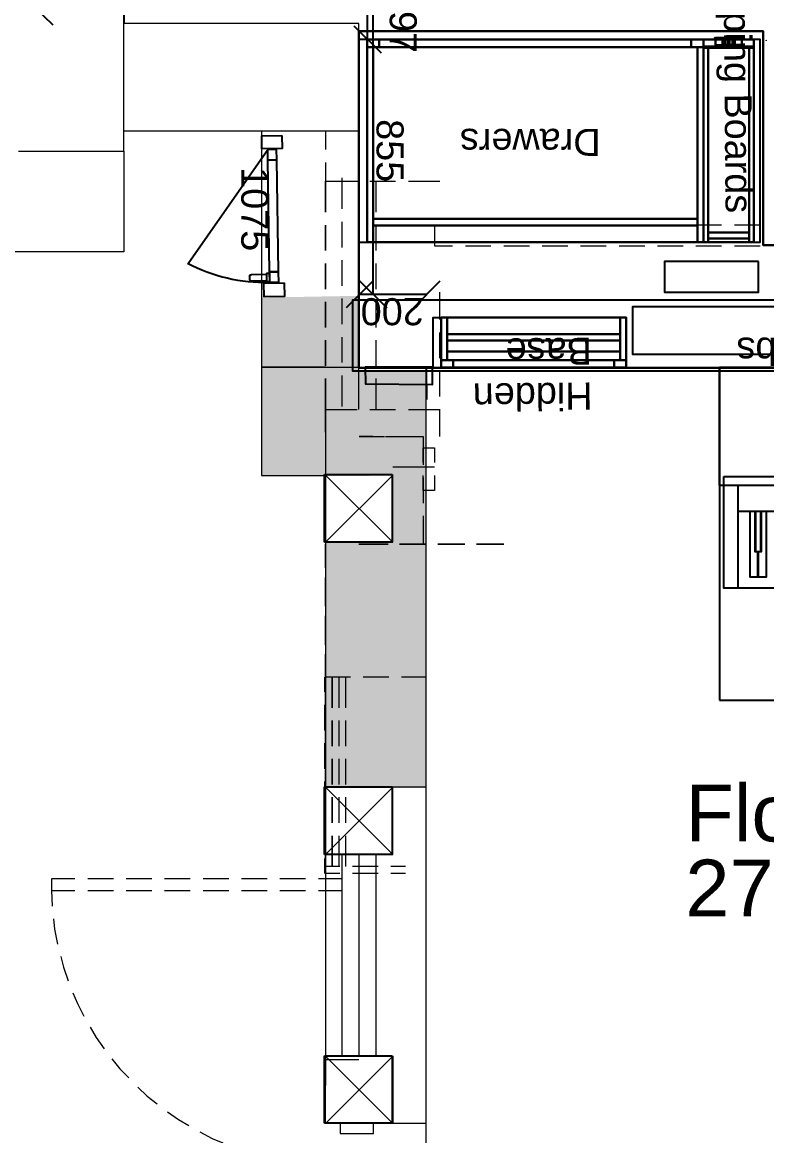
# Model space of a CAD drawing. Header units: millimetres. Extents: x -5841 to 140562, y 1006 to 102310.
# Drawn here: x 96782 to 98995, y 12008 to 15321 of the extents above; entities that cross this region are included whole.
import ezdxf

# ---------------------------------------------------------------- set-up
doc = ezdxf.new("R2010")
doc.units = ezdxf.units.MM
doc.header["$LTSCALE"] = 10
for name, color, linetype in [('PDF18_0', 7, 'Continuous'), ('PDF18_1-Dim-01', 7, 'Continuous'), ('PDF18_1-EeAa_3D-01', 7, 'Continuous'), ('PDF18_Q-Arch_Wall-01', 7, 'Continuous'), ('PDF18_Q-Arch_Window-01', 7, 'Continuous'), ('PDF18_Q-WallDim-01', 7, 'Continuous'), ('PDF18_Text', 7, 'Continuous')]:
    doc.layers.add(name, color=color, linetype=linetype)
for name, color, linetype, true_color in [('PDF18_1-Base-01', 31, 'Continuous', 0xddc16e), ('PDF18_1-Cab-01', 251, 'Continuous', 0x545454), ('PDF18_1-Cab_2D-01', 251, 'Continuous', 0x545454), ('PDF18_1-Cab_Back-01', 31, 'Continuous', 0xddc16e), ('PDF18_1-Cab_Frame-01', 31, 'Continuous', 0xddc16e), ('PDF18_1-Cab_Front-01', 31, 'Continuous', 0xddc16e), ('PDF18_1-Cab_IComp-01', 31, 'Continuous', 0xddc16e), ('PDF18_1-Cab_Inside-01', 31, 'Continuous', 0xddc16e), ('PDF18_1-Cab_Outside-01', 31, 'Continuous', 0xddc16e), ('PDF18_1-Shape-01', 140, 'Continuous', 0x00bfff), ('PDF18_F-2DFurniture-01', 251, 'Continuous', 0x545454), ('PDF18_F-Furniture-01', 11, 'Continuous', 0xdd6e8a), ('PDF18_KD - WALL - LOADBEARING', 253, 'Continuous', 0xc0ab87)]:
    doc.layers.add(name, color=color, linetype=linetype, true_color=true_color)
doc.styles.add('PDF ArialMT', font='arial.ttf')
picture_1 = doc.add_image_def('image4.png', size_in_pixel=(64, 64))
picture_2 = doc.add_image_def('image16.png', size_in_pixel=(64, 64))
picture_3 = doc.add_image_def('image25.png', size_in_pixel=(64, 64))

msp = doc.modelspace()

# ---------------------------------------------------------------- linework, layer by layer
at = {"layer": 'PDF18_0', "lineweight": 0}
for points in [[(96770, 14937.8), (97083.2, 14937.8), (97083.2, 19505.4), (97083.2, 20461.1), (96770, 20461.1)], [(97083.2, 14937.8), (97083.2, 14638.3), (96343.5, 14638.3), (95664, 13742.9), (93601.4, 13742.9), (92927.3, 14630.9), (92187.5, 14630.9), (92187.5, 15410.8), (91717.6, 15410.8), (91027.6, 15410.8), (90277.3, 15410.8), (90277.3, 15990.8), (90577.8, 15990.8), (90577.8, 15851.1)], [(97782.8, 14198), (97782.8, 15317.7), (97083.2, 15317.7)], [(97083.2, 14998.1), (97683.3, 14998.1), (97782.8, 14998.1)], [(97492.8, 14998.1), (97492.8, 14517.6), (97492.8, 13972.6), (97683.3, 13972.6)], [(97982.8, 14517.6), (97982.8, 14517.6)], [(97983.8, 14293.3), (97492.8, 14293.3)], [(97683.3, 14294.3), (97493.8, 14294.3)], [(97983.8, 8885.3), (97982.8, 14293.3)], [(97683.3, 14198), (97683.3, 12157.6)], [(97883.3, 13998), (98007.1, 13998)], [(97683.3, 13773.6), (97883.3, 13973.7)], [(97883.3, 13773.6), (97683.3, 13973.7)], [(97883.3, 12844.4), (97683.3, 13044.5)], [(97983.8, 13044.5), (97883.3, 13044.5), (97683.3, 12844.4)], [(97733, 12244.4), (97733, 12844.4)], [(97783.8, 12244.4), (97783.8, 12844.4)], [(97833.6, 12244.4), (97833.6, 12844.4)], [(97883.3, 12044.4), (97683.3, 12244.4)], [(97983.8, 12044.4), (97683.3, 12044.4), (97883.3, 12244.4)], [(97726.7, 12044.4), (97726.7, 12014.7), (97826.2, 12014.7), (97826.2, 12044.4)]]:
    msp.add_lwpolyline(points, dxfattribs=at)
at = {"layer": 'PDF18_0', "lineweight": 25}
for points in [[(97083.2, 18383.6), (97083.2, 15317.7)], [(97982.8, 14293.3), (97983.8, 14198)]]:
    msp.add_lwpolyline(points, dxfattribs=at)
for points in [[(100005.2, 15294.4), (100005.2, 14657.3), (98985, 14657.3), (98985, 15294.4), (97782.8, 15294.4), (97782.8, 14292.2), (101226.5, 14292.2), (101226.5, 15294.4)], [(99496.2, 14283.7), (99496.2, 14494.3), (97763.7, 14494.3), (97763.7, 14283.7)]]:
    msp.add_lwpolyline(points, close=True, dxfattribs=at)
at = {"layer": 'PDF18_0', "color": 252, "lineweight": 0, "true_color": 0x939598}
for points in [[(97683.3, 14998.1), (97683.3, 14942)], [(97683.3, 14903.9), (97683.3, 14847.8), (97777.5, 14847.8)], [(97683.3, 14847.8), (97683.3, 14755.7), (97683.3, 14847.8), (97782.8, 14847.8), (97782.8, 14755.7)], [(97733, 14765.3), (97733, 14858.4)], [(97815.6, 14847.8), (97891.8, 14847.8)], [(97833.6, 14755.7), (97833.6, 14847.8)], [(97929.9, 14847.8), (98023, 14847.8)], [(97733, 14651), (97733, 14727.2)], [(97782.8, 14641.4), (97782.8, 14717.6)], [(97833.6, 14641.4), (97833.6, 14717.6)], [(98061.1, 14717.6), (98007.1, 14717.6), (98007.1, 14655.2), (98061.1, 14655.2)], [(98175.4, 14717.6), (98099.2, 14717.6)], [(98289.7, 14717.6), (98213.5, 14717.6)], [(98404, 14717.6), (98327.8, 14717.6)], [(98518.3, 14717.6), (98442.1, 14717.6)], [(98632.6, 14717.6), (98556.4, 14717.6)], [(98746.9, 14717.6), (98670.7, 14717.6)], [(98861.2, 14717.6), (98785, 14717.6)], [(98975.5, 14717.6), (98899.3, 14717.6)], [(98099.2, 14655.2), (98175.4, 14655.2)], [(98213.5, 14655.2), (98289.7, 14655.2)], [(98327.8, 14655.2), (98404, 14655.2)], [(98442.1, 14655.2), (98518.3, 14655.2)], [(98556.4, 14655.2), (98632.6, 14655.2)], [(98670.7, 14655.2), (98746.9, 14655.2)], [(98785, 14655.2), (98861.2, 14655.2)], [(98899.3, 14655.2), (98975.5, 14655.2)], [(97733, 14536.7), (97733, 14612.9)], [(97782.8, 14527.1), (97782.8, 14603.3)], [(97833.6, 14527.1), (97833.6, 14603.3)], [(98023, 14436.1), (98023, 14517.6)], [(97733, 14422.4), (97733, 14498.6)], [(97782.8, 14412.8), (97782.8, 14489)], [(97833.6, 14412.8), (97833.6, 14489)], [(97733, 14308.1), (97733, 14384.3)], [(98023, 14321.8), (98023, 14398)], [(97782.8, 14298.6), (97782.8, 14374.8)], [(97833.6, 14298.6), (97833.6, 14374.8)], [(98023, 14207.5), (98023, 14283.7)], [(97683.3, 14101.7), (97683.3, 14168.4), (97683.3, 14260.5), (97683.3, 14168.4), (97777.5, 14168.4)], [(97733, 14177.9), (97733, 14270)], [(97782.8, 14168.4), (97782.8, 14260.5)], [(97833.6, 14168.4), (97833.6, 14260.5)], [(97815.6, 14168.4), (97891.8, 14168.4)], [(97929.9, 14168.4), (98023, 14168.4)], [(98023, 14087.9), (98023, 14169.4)], [(97824, 14087.9), (97783.8, 14087.9), (97859, 14087.9)], [(97862.1, 14087.9), (97903.4, 14087.9)], [(97897.1, 14087.9), (97973.3, 14087.9), (97973.3, 14004.3)], [(97683.3, 14063.6), (97683.3, 13987.4)], [(97973.3, 14010.7), (97973.3, 14055.1), (98007.1, 14055.1), (98007.1, 14010.7)], [(97683.3, 13949.3), (97683.3, 13873.1)], [(98007.1, 13972.6), (98007.1, 13928.1), (97973.3, 13928.1), (97973.3, 13972.6)], [(97973.3, 13966.2), (97973.3, 13890)], [(97973.3, 13851.9), (97973.3, 13768.3), (97953.2, 13768.3), (97973.3, 13768.3)], [(97683.3, 13835), (97683.3, 13768.3), (97683.3, 13697.4), (97683.3, 13768.3), (97683.3, 13707), (97683.3, 13768.3)], [(97681.2, 13328.1), (97681.2, 13372.5)], [(97757.4, 13372.5), (97683.3, 13372.5)], [(97723.5, 13281.5), (97723.5, 13372.5)], [(97743.6, 13281.5), (97743.6, 13372.5)], [(97871.7, 13372.5), (97795.5, 13372.5)], [(97982.8, 13372.5), (97909.8, 13372.5)], [(97681.2, 13213.8), (97681.2, 13290)], [(97723.5, 13167.2), (97723.5, 13243.4)], [(97743.6, 13167.2), (97743.6, 13243.4)], [(97681.2, 13099.5), (97681.2, 13175.7)], [(97723.5, 13052.9), (97723.5, 13129.1)], [(97743.6, 13052.9), (97743.6, 13129.1)], [(97681.2, 12985.2), (97681.2, 13061.4)], [(97723.5, 12938.6), (97723.5, 13014.8)], [(97743.6, 12938.6), (97743.6, 13014.8)], [(97681.2, 12870.9), (97681.2, 12947.1)], [(97723.5, 12808.5), (97723.5, 12900.5)], [(97743.6, 12808.5), (97743.6, 12900.5)], [(97725.6, 12808.5), (97683.3, 12808.5), (97683.3, 12868.8), (97683.3, 12808.5)], [(97725.6, 12788.3), (97683.3, 12788.3), (97683.3, 12859.3), (97683.3, 12788.3)], [(97681.2, 12788.3), (97681.2, 12832.8)], [(97839.9, 12808.5), (97763.7, 12808.5)], [(97839.9, 12788.3), (97763.7, 12788.3)], [(97921.4, 12808.5), (97878, 12808.5)], [(97921.4, 12788.3), (97878, 12788.3)], [(96938.2, 12772.5), (96868.4, 12772.5), (96868.4, 12737.5), (96938.2, 12737.5)], [(97052.5, 12772.5), (96976.3, 12772.5)], [(97166.8, 12772.5), (97090.6, 12772.5)], [(97281.1, 12772.5), (97204.9, 12772.5)], [(97395.4, 12772.5), (97319.2, 12772.5)], [(97509.7, 12772.5), (97433.5, 12772.5)], [(97624, 12772.5), (97547.8, 12772.5)], [(97662.1, 12737.5), (97733, 12737.5), (97733, 12772.5), (97662.1, 12772.5)], [(96868.4, 12737.5), (96870.5, 12691)], [(96976.3, 12737.5), (97052.5, 12737.5)], [(97090.6, 12737.5), (97166.8, 12737.5)], [(97204.9, 12737.5), (97281.1, 12737.5)], [(97319.2, 12737.5), (97395.4, 12737.5)], [(97433.5, 12737.5), (97509.7, 12737.5)], [(97547.8, 12737.5), (97624, 12737.5)], [(96874.7, 12652.9), (96877.9, 12622.2), (96886.4, 12577.7)], [(96895.9, 12540.7), (96904.4, 12509), (96918.1, 12468.7)], [(96931.9, 12432.8), (96945.6, 12401), (96964.7, 12364)], [(96983.7, 12331.2), (97001.7, 12300.5), (97025, 12266.6)], [(97048.3, 12237), (97071.6, 12207.3), (97098, 12179.8)], [(97782.8, 12233.8), (97683.3, 12233.8)], [(97125.6, 12152.3), (97153.1, 12125.8), (97182.7, 12102.6)], [(97213.4, 12079.3), (97246.2, 12056), (97276.9, 12038)], [(97309.7, 12019), (97346.7, 11999.9), (97378.5, 11987.2)]]:
    msp.add_lwpolyline(points, dxfattribs=at)
for points in [[(97683.3, 14717.6), (97683.3, 14641.4)], [(97683.3, 14603.3), (97683.3, 14527.1)], [(97683.3, 14489), (97683.3, 14412.8)], [(97683.3, 14374.8), (97683.3, 14298.6)], [(97865.3, 13768.3), (97782.8, 13768.3)], [(97793.3, 13768.3), (97869.5, 13768.3)], [(97979.6, 13768.3), (97903.4, 13768.3)], [(97907.6, 13768.3), (97983.8, 13768.3)], [(98093.9, 13768.3), (98017.7, 13768.3)], [(98021.9, 13768.3), (98098.1, 13768.3)], [(98136.2, 13768.3), (98213.5, 13768.3), (98132, 13768.3), (98213.5, 13768.3)], [(97683.3, 13668.9), (97683.3, 13592.7)], [(97683.3, 13659.3), (97683.3, 13583.1)], [(97683.3, 13554.6), (97683.3, 13478.4)], [(97683.3, 13545), (97683.3, 13468.8)], [(97683.3, 13440.3), (97683.3, 13364.1)], [(97683.3, 13430.7), (97683.3, 13354.5)], [(97703.4, 13372.5), (97703.4, 13281.5)], [(97683.3, 13326), (97683.3, 13249.8)], [(97683.3, 13316.4), (97683.3, 13240.2)], [(97703.4, 13243.4), (97703.4, 13167.2)], [(97683.3, 13211.7), (97683.3, 13135.5)], [(97683.3, 13202.1), (97683.3, 13125.9)], [(97703.4, 13129.1), (97703.4, 13052.9)], [(97683.3, 13097.4), (97683.3, 13021.2)], [(97683.3, 13087.8), (97683.3, 13011.7)], [(97703.4, 13014.8), (97703.4, 12938.6)], [(97683.3, 12983.1), (97683.3, 12906.9)], [(97683.3, 12973.6), (97683.3, 12897.4)], [(97703.4, 12900.5), (97703.4, 12808.5)]]:
    msp.add_lwpolyline(points, close=True, dxfattribs=at)
at = {"layer": 'PDF18_0', "lineweight": 0}
for points in [[(97883.3, 13773.6), (97883.3, 13973.7), (97683.3, 13973.7), (97683.3, 13773.6)], [(97883.3, 13044.5), (97683.3, 13044.5), (97683.3, 12844.4), (97883.3, 12844.4)], [(97683.3, 12044.4), (97683.3, 12244.4), (97883.3, 12244.4), (97883.3, 12044.4)]]:
    msp.add_lwpolyline(points, close=True, dxfattribs=at)
at = {"layer": 'PDF18_0', "color": 1, "lineweight": 0}
msp.add_lwpolyline([(97683.3, 13235), (97683.3, 13235)], dxfattribs=at)
at = {"layer": 'PDF18_1-Base-01', "lineweight": 25}
msp.add_lwpolyline([(98045.2, 14340.9), (98559.6, 14340.9), (98559.6, 14373.7), (98045.2, 14373.7)], close=True, dxfattribs=at)
at = {"layer": 'PDF18_1-Cab-01', "lineweight": 25}
for points in [[(97807.1, 15270.1), (97782.8, 15270.1), (97782.8, 14666.8), (97807.1, 14666.8)], [(98807.2, 15270.1), (97807.1, 15270.1), (97807.1, 14666.8), (98807.2, 14666.8)], [(98957.5, 15270.1), (98807.2, 15270.1), (98807.2, 14666.8), (98957.5, 14666.8)], [(98975.5, 15270.1), (98957.5, 15270.1), (98957.5, 14666.8), (98975.5, 14666.8)], [(99496.2, 14474.2), (98596.6, 14474.2), (98596.6, 14333.5), (99496.2, 14333.5)], [(98002.9, 14292.2), (98027.2, 14292.2), (98027.2, 14441.4), (98002.9, 14441.4)], [(98027.2, 14293.3), (98577.6, 14293.3), (98577.6, 14442.5), (98027.2, 14442.5)]]:
    msp.add_lwpolyline(points, close=True, dxfattribs=at)
at = {"layer": 'PDF18_1-Cab_2D-01', "lineweight": 25}
for points in [[(97807.1, 14666.8), (97807.1, 15270.1), (97782.8, 15270.1), (97782.8, 14666.8)], [(98807.2, 14666.8), (98807.2, 15270.1), (97807.1, 15270.1), (97807.1, 14666.8)], [(98975.5, 14666.8), (98975.5, 15270.1), (98957.5, 15270.1), (98957.5, 14666.8)], [(99496.2, 14333.5), (99496.2, 14474.2), (98596.6, 14474.2), (98596.6, 14333.5)], [(98002.9, 14441.4), (98002.9, 14292.2), (98027.2, 14292.2), (98027.2, 14441.4)], [(98027.2, 14442.5), (98027.2, 14293.3), (98577.6, 14293.3), (98577.6, 14442.5)]]:
    msp.add_lwpolyline(points, close=True, dxfattribs=at)
at = {"layer": 'PDF18_1-Cab_Back-01', "lineweight": 25}
for points in [[(97825.1, 14716.6), (97825.1, 14735.6), (98789.2, 14735.6), (98789.2, 14716.6), (97825.1, 14716.6), (98789.2, 14716.6), (98789.2, 14735.6), (98789.2, 14716.6), (98789.2, 14735.6), (97825.1, 14735.6), (97825.1, 14716.6), (97825.1, 14735.6), (97825.1, 14716.6), (97825.1, 14735.6), (98789.2, 14735.6), (98789.2, 14716.6), (97825.1, 14716.6), (98789.2, 14716.6), (98789.2, 14735.6), (97825.1, 14735.6), (97825.1, 14716.6), (98789.2, 14716.6), (98789.2, 14735.6), (98789.2, 14716.6), (97825.1, 14716.6), (98789.2, 14716.6)], [(98559.6, 14392.7), (98559.6, 14373.7), (98045.2, 14373.7), (98045.2, 14392.7), (98559.6, 14392.7), (98045.2, 14392.7), (98045.2, 14373.7), (98045.2, 14392.7), (98045.2, 14373.7), (98559.6, 14373.7), (98559.6, 14392.7), (98559.6, 14373.7), (98559.6, 14392.7), (98559.6, 14373.7), (98045.2, 14373.7), (98045.2, 14392.7), (98559.6, 14392.7), (98045.2, 14392.7), (98045.2, 14373.7), (98559.6, 14373.7), (98559.6, 14392.7), (98045.2, 14392.7), (98045.2, 14373.7), (98045.2, 14392.7), (98559.6, 14392.7), (98045.2, 14392.7)]]:
    msp.add_lwpolyline(points, dxfattribs=at)
at = {"layer": 'PDF18_1-Cab_Frame-01', "lineweight": 25}
for points in [[(97807.1, 15270.1), (97807.1, 15246.8), (97807.1, 15270.1), (97807.1, 15246.8), (97843.1, 15246.8), (97843.1, 15270.1), (97843.1, 15246.8), (97843.1, 15270.1), (97843.1, 15246.8), (98771.2, 15246.8), (98771.2, 15270.1), (98771.2, 15246.8), (97843.1, 15246.8), (97843.1, 15270.1), (97843.1, 15246.8), (97843.1, 15270.1), (97843.1, 15246.8), (97843.1, 15270.1), (97843.1, 15246.8), (98771.2, 15246.8), (98771.2, 15270.1), (98771.2, 15246.8), (98771.2, 15270.1), (98771.2, 15246.8), (98807.2, 15246.8), (98807.2, 15270.1), (98807.2, 15244.7), (98807.2, 15270.1), (98807.2, 15244.7), (98843.2, 15244.7), (98843.2, 15270.1), (98843.2, 15244.7), (98843.2, 15270.1), (98843.2, 15244.7), (98921.5, 15244.7), (98921.5, 15270.1), (98921.5, 15244.7), (98921.5, 15270.1), (98921.5, 15244.7), (98957.5, 15244.7), (98957.5, 15270.1)], [(97843.1, 15270.1), (97807.1, 15270.1), (97843.1, 15270.1)], [(97807.1, 15270.1), (97807.1, 15246.8), (97807.1, 15270.1)], [(97843.1, 15270.1), (97807.1, 15270.1), (97843.1, 15270.1)], [(98807.2, 15246.8), (98771.2, 15246.8), (97843.1, 15246.8), (97807.1, 15246.8)], [(97843.1, 15246.8), (97807.1, 15246.8), (97843.1, 15246.8)], [(97843.1, 15270.1), (97843.1, 15246.8), (97843.1, 15270.1)], [(97843.1, 15270.1), (97843.1, 15246.8), (97843.1, 15270.1)], [(97843.1, 15270.1), (97843.1, 15246.8), (97843.1, 15270.1)], [(98771.2, 15270.1), (97843.1, 15270.1), (98771.2, 15270.1)], [(98771.2, 15246.8), (97843.1, 15246.8), (98771.2, 15246.8)], [(98771.2, 15246.8), (97843.1, 15246.8), (98771.2, 15246.8)], [(98771.2, 15246.8), (97843.1, 15246.8), (98771.2, 15246.8)], [(98807.2, 15270.1), (98771.2, 15270.1), (98807.2, 15270.1)], [(98771.2, 15270.1), (98771.2, 15246.8), (98771.2, 15270.1)], [(98807.2, 15270.1), (98771.2, 15270.1), (98807.2, 15270.1)], [(98807.2, 15246.8), (98771.2, 15246.8), (98807.2, 15246.8)], [(98843.2, 15270.1), (98807.2, 15270.1), (98843.2, 15270.1)], [(98807.2, 15270.1), (98807.2, 15244.7), (98807.2, 15270.1)], [(98843.2, 15270.1), (98807.2, 15270.1), (98843.2, 15270.1)], [(98957.5, 15244.7), (98921.5, 15244.7), (98843.2, 15244.7), (98807.2, 15244.7)], [(98843.2, 15244.7), (98807.2, 15244.7), (98843.2, 15244.7)], [(98843.2, 15270.1), (98843.2, 15244.7), (98843.2, 15270.1)], [(98843.2, 15270.1), (98843.2, 15244.7), (98843.2, 15270.1)], [(98843.2, 15270.1), (98843.2, 15244.7), (98843.2, 15270.1)], [(98921.5, 15270.1), (98843.2, 15270.1), (98921.5, 15270.1)], [(98921.5, 15244.7), (98843.2, 15244.7), (98921.5, 15244.7)], [(98921.5, 15244.7), (98843.2, 15244.7), (98921.5, 15244.7)], [(98921.5, 15244.7), (98843.2, 15244.7), (98921.5, 15244.7)], [(98957.5, 15270.1), (98921.5, 15270.1), (98957.5, 15270.1)], [(98921.5, 15270.1), (98921.5, 15244.7), (98921.5, 15270.1)], [(98957.5, 15270.1), (98921.5, 15270.1), (98957.5, 15270.1)], [(98957.5, 15244.7), (98921.5, 15244.7), (98957.5, 15244.7)], [(98577.6, 14293.3), (98577.6, 14315.5), (98577.6, 14293.3), (98577.6, 14315.5), (98541.6, 14315.5), (98541.6, 14293.3), (98541.6, 14315.5), (98541.6, 14293.3), (98541.6, 14315.5), (98063.2, 14315.5), (98063.2, 14293.3), (98063.2, 14315.5), (98063.2, 14293.3), (98063.2, 14315.5), (98027.2, 14315.5), (98027.2, 14293.3)], [(98027.2, 14315.5), (98063.2, 14315.5), (98541.6, 14315.5), (98577.6, 14315.5)], [(98027.2, 14315.5), (98063.2, 14315.5), (98027.2, 14315.5)], [(98063.2, 14293.3), (98063.2, 14315.5), (98063.2, 14293.3)], [(98541.6, 14293.3), (98541.6, 14315.5), (98541.6, 14293.3), (98541.6, 14315.5), (98063.2, 14315.5), (98063.2, 14293.3)], [(98063.2, 14315.5), (98541.6, 14315.5)], [(98063.2, 14315.5), (98541.6, 14315.5), (98063.2, 14315.5)], [(98063.2, 14315.5), (98541.6, 14315.5), (98063.2, 14315.5)], [(98541.6, 14315.5), (98577.6, 14315.5), (98541.6, 14315.5)], [(98541.6, 14293.3), (98541.6, 14315.5), (98541.6, 14293.3)], [(98541.6, 14293.3), (98541.6, 14315.5), (98541.6, 14293.3)], [(98577.6, 14293.3), (98577.6, 14315.5), (98577.6, 14293.3)], [(98027.2, 14293.3), (98063.2, 14293.3), (98027.2, 14293.3)], [(98027.2, 14293.3), (98063.2, 14293.3), (98027.2, 14293.3)], [(98063.2, 14293.3), (98541.6, 14293.3), (98063.2, 14293.3)], [(98541.6, 14293.3), (98577.6, 14293.3), (98541.6, 14293.3)], [(98541.6, 14293.3), (98577.6, 14293.3), (98541.6, 14293.3)]]:
    msp.add_lwpolyline(points, dxfattribs=at)
for points in [[(97843.1, 15270.1), (97843.1, 15246.8), (97807.1, 15246.8), (97807.1, 15270.1)], [(97843.1, 15270.1), (97843.1, 15246.8), (97807.1, 15246.8), (97807.1, 15270.1), (97843.1, 15270.1), (97807.1, 15270.1), (97807.1, 15246.8), (97843.1, 15246.8), (97843.1, 15270.1), (97843.1, 15246.8)], [(98771.2, 15270.1), (98771.2, 15246.8), (97843.1, 15246.8), (97843.1, 15270.1)], [(98771.2, 15270.1), (97843.1, 15270.1), (98771.2, 15270.1), (98771.2, 15246.8), (97843.1, 15246.8), (97843.1, 15270.1)], [(98771.2, 15270.1), (97843.1, 15270.1), (98771.2, 15270.1), (98771.2, 15246.8), (97843.1, 15246.8), (97843.1, 15270.1)], [(98771.2, 15270.1), (97843.1, 15270.1), (98771.2, 15270.1), (98771.2, 15246.8), (97843.1, 15246.8), (97843.1, 15270.1), (98771.2, 15270.1), (97843.1, 15270.1), (97843.1, 15246.8), (98771.2, 15246.8), (98771.2, 15270.1), (98771.2, 15246.8)], [(98771.2, 15270.1), (97843.1, 15270.1), (98771.2, 15270.1), (98771.2, 15246.8), (97843.1, 15246.8), (97843.1, 15270.1), (98771.2, 15270.1), (97843.1, 15270.1), (97843.1, 15246.8), (98771.2, 15246.8), (98771.2, 15270.1), (98771.2, 15246.8)], [(98771.2, 15270.1), (97843.1, 15270.1), (98771.2, 15270.1), (98771.2, 15246.8), (97843.1, 15246.8), (97843.1, 15270.1), (98771.2, 15270.1), (97843.1, 15270.1), (97843.1, 15246.8), (98771.2, 15246.8), (98771.2, 15270.1), (98771.2, 15246.8)], [(97843.1, 15246.8), (98771.2, 15246.8)], [(98807.2, 15270.1), (98807.2, 15246.8), (98771.2, 15246.8), (98771.2, 15270.1)], [(98807.2, 15270.1), (98807.2, 15246.8), (98771.2, 15246.8), (98771.2, 15270.1), (98807.2, 15270.1), (98771.2, 15270.1), (98771.2, 15246.8), (98807.2, 15246.8), (98807.2, 15270.1), (98807.2, 15246.8)], [(98843.2, 15270.1), (98843.2, 15244.7), (98807.2, 15244.7), (98807.2, 15270.1)], [(98843.2, 15270.1), (98843.2, 15244.7), (98807.2, 15244.7), (98807.2, 15270.1), (98843.2, 15270.1), (98807.2, 15270.1), (98807.2, 15244.7), (98843.2, 15244.7), (98843.2, 15270.1), (98843.2, 15244.7)], [(98921.5, 15270.1), (98921.5, 15244.7), (98843.2, 15244.7), (98843.2, 15270.1)], [(98921.5, 15270.1), (98843.2, 15270.1), (98921.5, 15270.1), (98921.5, 15244.7), (98843.2, 15244.7), (98843.2, 15270.1)], [(98921.5, 15270.1), (98921.5, 15244.7), (98843.2, 15244.7), (98843.2, 15270.1), (98843.2, 15244.7), (98843.2, 15270.1), (98843.2, 15244.7), (98843.2, 15270.1), (98843.2, 15244.7), (98921.5, 15244.7)], [(98921.5, 15270.1), (98843.2, 15270.1), (98921.5, 15270.1), (98921.5, 15244.7), (98843.2, 15244.7), (98843.2, 15270.1)], [(98921.5, 15270.1), (98843.2, 15270.1), (98921.5, 15270.1), (98921.5, 15244.7), (98843.2, 15244.7), (98843.2, 15270.1), (98921.5, 15270.1), (98843.2, 15270.1), (98843.2, 15244.7), (98921.5, 15244.7), (98921.5, 15270.1), (98921.5, 15244.7)], [(98921.5, 15270.1), (98843.2, 15270.1), (98921.5, 15270.1), (98921.5, 15244.7), (98843.2, 15244.7), (98843.2, 15270.1), (98921.5, 15270.1), (98843.2, 15270.1), (98843.2, 15244.7), (98921.5, 15244.7), (98921.5, 15270.1), (98921.5, 15244.7)], [(98921.5, 15270.1), (98843.2, 15270.1), (98921.5, 15270.1), (98921.5, 15244.7), (98843.2, 15244.7), (98843.2, 15270.1), (98921.5, 15270.1), (98843.2, 15270.1), (98843.2, 15244.7), (98921.5, 15244.7), (98921.5, 15270.1), (98921.5, 15244.7)], [(98843.2, 15244.7), (98921.5, 15244.7)], [(98957.5, 15270.1), (98957.5, 15244.7), (98921.5, 15244.7), (98921.5, 15270.1)], [(98957.5, 15270.1), (98957.5, 15244.7), (98921.5, 15244.7), (98921.5, 15270.1), (98957.5, 15270.1), (98921.5, 15270.1), (98921.5, 15244.7), (98957.5, 15244.7), (98957.5, 15270.1), (98957.5, 15244.7)], [(98027.2, 14293.3), (98027.2, 14315.5), (98063.2, 14315.5), (98063.2, 14293.3)], [(98027.2, 14293.3), (98027.2, 14315.5), (98063.2, 14315.5), (98063.2, 14293.3), (98027.2, 14293.3), (98063.2, 14293.3), (98063.2, 14315.5), (98027.2, 14315.5), (98027.2, 14293.3), (98027.2, 14315.5)], [(98063.2, 14293.3), (98063.2, 14315.5), (98541.6, 14315.5), (98541.6, 14293.3)], [(98063.2, 14293.3), (98541.6, 14293.3), (98063.2, 14293.3), (98063.2, 14315.5), (98541.6, 14315.5), (98541.6, 14293.3)], [(98063.2, 14293.3), (98541.6, 14293.3), (98063.2, 14293.3), (98063.2, 14315.5), (98541.6, 14315.5), (98541.6, 14293.3), (98063.2, 14293.3), (98541.6, 14293.3), (98541.6, 14315.5), (98063.2, 14315.5), (98063.2, 14293.3), (98063.2, 14315.5)], [(98063.2, 14293.3), (98541.6, 14293.3), (98063.2, 14293.3), (98063.2, 14315.5), (98541.6, 14315.5), (98541.6, 14293.3), (98063.2, 14293.3), (98541.6, 14293.3), (98541.6, 14315.5), (98063.2, 14315.5), (98063.2, 14293.3), (98063.2, 14315.5)], [(98541.6, 14293.3), (98541.6, 14315.5), (98577.6, 14315.5), (98577.6, 14293.3)], [(98541.6, 14293.3), (98541.6, 14315.5), (98577.6, 14315.5), (98577.6, 14293.3), (98541.6, 14293.3), (98577.6, 14293.3), (98577.6, 14315.5), (98541.6, 14315.5), (98541.6, 14293.3), (98541.6, 14315.5)]]:
    msp.add_lwpolyline(points, close=True, dxfattribs=at)
at = {"layer": 'PDF18_1-Cab_Front-01', "lineweight": 25}
for points in [[(97807.1, 15246.8), (97825.1, 15246.8), (97807.1, 15246.8), (97825.1, 15246.8)], [(98577.6, 14315.5), (98559.6, 14315.5), (98577.6, 14315.5), (98559.6, 14315.5)]]:
    msp.add_lwpolyline(points, dxfattribs=at)
for points in [[(98789.2, 15246.8), (97825.1, 15246.8), (98789.2, 15246.8), (97825.1, 15246.8)], [(98789.2, 15246.8), (97825.1, 15246.8), (98789.2, 15246.8), (97825.1, 15246.8)], [(98807.2, 15246.8), (98789.2, 15246.8), (98807.2, 15246.8), (98789.2, 15246.8)], [(98027.2, 14315.5), (98045.2, 14315.5), (98027.2, 14315.5), (98045.2, 14315.5)], [(98045.2, 14315.5), (98559.6, 14315.5), (98045.2, 14315.5), (98559.6, 14315.5)], [(98045.2, 14315.5), (98559.6, 14315.5), (98045.2, 14315.5), (98559.6, 14315.5)]]:
    msp.add_lwpolyline(points, close=True, dxfattribs=at)
at = {"layer": 'PDF18_1-Cab_IComp-01', "lineweight": 25}
for points in [[(98559.6, 14373.7), (98559.6, 14340.9), (98045.2, 14340.9), (98045.2, 14373.7)], [(98045.2, 14373.7), (98045.2, 14340.9), (98559.6, 14340.9), (98559.6, 14373.7), (98045.2, 14373.7), (98045.2, 14340.9)], [(98559.6, 14373.7), (98045.2, 14373.7), (98559.6, 14373.7), (98559.6, 14340.9), (98045.2, 14340.9), (98045.2, 14373.7)], [(98045.2, 14373.7), (98045.2, 14340.9), (98559.6, 14340.9), (98559.6, 14373.7), (98045.2, 14373.7), (98045.2, 14340.9)]]:
    msp.add_lwpolyline(points, close=True, dxfattribs=at)
for points in [[(98559.6, 14373.7), (98045.2, 14373.7), (98559.6, 14373.7)], [(98559.6, 14340.9), (98559.6, 14373.7), (98559.6, 14340.9)], [(98559.6, 14340.9), (98559.6, 14373.7), (98559.6, 14340.9)], [(98045.2, 14340.9), (98559.6, 14340.9), (98045.2, 14340.9)], [(98045.2, 14340.9), (98559.6, 14340.9), (98045.2, 14340.9)]]:
    msp.add_lwpolyline(points, dxfattribs=at)
at = {"layer": 'PDF18_1-Cab_Inside-01', "lineweight": 25}
for points in [[(97825.1, 14666.8), (97825.1, 15246.8), (98789.2, 15246.8), (98789.2, 14666.8), (97825.1, 14666.8), (97825.1, 15246.8), (98789.2, 15246.8), (98789.2, 14666.8)], [(98789.2, 14666.8), (98789.2, 15246.8), (97825.1, 15246.8), (97825.1, 14666.8), (98789.2, 14666.8), (98789.2, 15246.8), (97825.1, 15246.8), (97825.1, 14666.8)], [(98559.6, 14442.5), (98559.6, 14315.5), (98045.2, 14315.5), (98045.2, 14442.5), (98559.6, 14442.5), (98559.6, 14315.5), (98045.2, 14315.5), (98045.2, 14442.5)], [(98045.2, 14442.5), (98045.2, 14315.5), (98559.6, 14315.5), (98559.6, 14442.5), (98045.2, 14442.5), (98045.2, 14315.5), (98559.6, 14315.5), (98559.6, 14442.5)]]:
    msp.add_lwpolyline(points, close=True, dxfattribs=at)
at = {"layer": 'PDF18_1-Cab_Outside-01', "lineweight": 25}
for points in [[(98841.8, 15274.9, 0.414215), (98840.2, 15273.4, -0.414215)], [(98878.3, 15273.4, 0.414215), (98876.7, 15274.9, -0.414215)], [(98882, 15274.9, 0.414215), (98880.4, 15273.4, -0.414215)], [(98921.5, 15272.7, 0.414062), (98919.9, 15274.3, -0.414062)]]:
    msp.add_lwpolyline(points, format="xyb", close=True, dxfattribs=at)
for points in [[(98879.2, 15273.3), (98880.2, 15273.3), (98880.2, 15272.2), (98880.2, 15273.3), (98879.2, 15273.3), (98843.2, 15273.3)], [(98844.2, 15274.3), (98879.2, 15274.3), (98870.7, 15274.3), (98866.5, 15274.3), (98864.4, 15274.3), (98866.5, 15274.3), (98870.7, 15274.3), (98879.2, 15274.3)], [(98866.5, 15253.1), (98866.5, 15274.3)], [(98870.7, 15274.3), (98870.7, 15253.1)], [(98881.3, 15253.1), (98881.3, 15272.2), (98881.3, 15253.1), (98881.3, 15272.2), (98880.2, 15272.2), (98879.2, 15272.2), (98879.2, 15273.3), (98879.2, 15274.3), (98879.2, 15273.3), (98879.2, 15272.2), (98880.2, 15272.2), (98881.3, 15272.2)], [(98879.2, 15274.3), (98880.2, 15273.3), (98880.2, 15272.2), (98880.2, 15253.1), (98880.2, 15272.2), (98880.2, 15273.3)], [(98880.2, 15272.2), (98880.2, 15273.3), (98879.2, 15273.3), (98880.2, 15273.3)], [(98883.4, 15253.1), (98883.4, 15272.2), (98884.5, 15272.2), (98884.5, 15273.3), (98884.5, 15274.3), (98884.5, 15273.3), (98884.5, 15272.2), (98883.4, 15272.2)], [(98883.4, 15272.2), (98884.5, 15273.3), (98884.5, 15274.3), (98884.5, 15273.3)], [(98894, 15274.3), (98898.2, 15274.3), (98900.3, 15274.3), (98898.2, 15274.3), (98894, 15274.3), (98884.5, 15274.3), (98920.4, 15274.3), (98884.5, 15274.3)], [(98884.5, 15253.1), (98884.5, 15272.2), (98884.5, 15273.3), (98884.5, 15272.2)], [(98921.5, 15273.3), (98884.5, 15273.3)], [(98894, 15274.3), (98894, 15253.1)], [(98898.2, 15253.1), (98898.2, 15274.3)], [(97807.1, 14666.8), (97807.1, 15246.8), (97825.1, 15246.8), (97825.1, 14666.8)], [(98789.2, 14666.8), (98789.2, 15246.8), (97825.1, 15246.8), (97825.1, 14666.8), (98789.2, 14666.8), (98789.2, 15246.8)], [(98789.2, 14666.8), (98789.2, 15246.8), (97825.1, 15246.8), (97825.1, 14666.8), (98789.2, 14666.8), (98789.2, 15246.8)], [(97825.1, 14666.8), (97825.1, 15246.8), (98789.2, 15246.8), (98789.2, 14666.8)], [(97825.1, 14666.8), (98789.2, 14666.8), (97825.1, 14666.8), (97825.1, 15246.8), (98789.2, 15246.8), (98789.2, 14666.8)], [(98807.2, 14666.8), (98789.2, 14666.8), (98789.2, 15246.8), (98807.2, 15246.8)], [(98807.2, 15248.9), (98807.2, 14666.8), (98821, 14666.8), (98807.2, 14666.8)], [(98821, 15248.9), (98943.7, 15248.9), (98943.7, 14666.8), (98943.7, 15248.9)], [(98821, 15248.9), (98943.7, 15248.9), (98943.7, 14666.8), (98821, 14666.8), (98943.7, 14666.8), (98943.7, 15248.9)], [(98843.2, 15253.1), (98843.2, 15272.2), (98879.2, 15272.2), (98879.2, 15253.1), (98879.2, 15272.2), (98843.2, 15272.2)], [(98864.4, 15253.1), (98866.5, 15253.1), (98870.7, 15253.1), (98881.3, 15253.1), (98880.2, 15253.1), (98879.2, 15253.1), (98843.2, 15253.1), (98879.2, 15253.1), (98880.2, 15253.1), (98881.3, 15253.1), (98870.7, 15253.1), (98866.5, 15253.1)], [(98884.5, 15253.1), (98884.5, 15272.2), (98921.5, 15272.2), (98921.5, 15253.1), (98884.5, 15253.1), (98883.4, 15253.1), (98883.4, 15272.2), (98883.4, 15253.1), (98894, 15253.1), (98898.2, 15253.1), (98900.3, 15253.1), (98898.2, 15253.1), (98894, 15253.1), (98883.4, 15253.1), (98884.5, 15253.1), (98921.5, 15253.1), (98921.5, 15272.2), (98884.5, 15272.2)], [(98943.7, 15248.9), (98943.7, 14666.8), (98957.5, 14666.8), (98943.7, 14666.8)], [(98943.7, 14695.4), (98943.7, 14677.4), (98943.7, 14695.4), (98821, 14695.4)], [(98821, 14695.4), (98821, 14677.4), (98943.7, 14677.4), (98821, 14677.4)], [(98027.2, 14442.5), (98045.2, 14442.5), (98045.2, 14315.5), (98027.2, 14315.5)], [(98045.2, 14442.5), (98045.2, 14315.5), (98559.6, 14315.5), (98559.6, 14442.5), (98045.2, 14442.5), (98045.2, 14315.5)], [(98045.2, 14442.5), (98045.2, 14315.5), (98559.6, 14315.5), (98559.6, 14442.5), (98045.2, 14442.5), (98045.2, 14315.5)], [(98559.6, 14442.5), (98559.6, 14315.5), (98045.2, 14315.5), (98045.2, 14442.5)], [(98559.6, 14442.5), (98045.2, 14442.5), (98559.6, 14442.5), (98559.6, 14315.5), (98045.2, 14315.5), (98045.2, 14442.5)], [(98577.6, 14442.5), (98577.6, 14315.5), (98559.6, 14315.5), (98559.6, 14442.5)]]:
    msp.add_lwpolyline(points, close=True, dxfattribs=at)
for points in [[(98843.2, 15273.3), (98843.2, 15273.3)], [(98844.2, 15274.3), (98844.2, 15274.3)], [(98844.2, 15274.3), (98844.2, 15274.3)], [(98864.4, 15274.3), (98864.4, 15253.1), (98864.4, 15274.3)], [(98864.4, 15274.3), (98864.4, 15274.3)], [(98864.4, 15274.3), (98864.4, 15274.3)], [(98870.7, 15274.3), (98870.7, 15274.3)], [(98870.7, 15274.3), (98870.7, 15274.3)], [(98879.2, 15274.3), (98879.2, 15274.3)], [(98879.2, 15274.3), (98879.2, 15274.3)], [(98879.2, 15274.3), (98879.2, 15274.3)], [(98880.2, 15273.3), (98880.2, 15273.3)], [(98884.5, 15274.3), (98884.5, 15274.3)], [(98884.5, 15274.3), (98884.5, 15274.3)], [(98884.5, 15273.3), (98884.5, 15273.3)], [(98884.5, 15272.2), (98884.5, 15273.3), (98884.5, 15272.2)], [(98894, 15274.3), (98894, 15274.3)], [(98894, 15274.3), (98894, 15274.3)], [(98900.3, 15274.3), (98900.3, 15253.1), (98900.3, 15274.3)], [(98900.3, 15274.3), (98900.3, 15274.3)], [(98900.3, 15274.3), (98900.3, 15274.3)], [(98920.4, 15274.3), (98920.4, 15274.3)], [(98920.4, 15274.3), (98920.4, 15274.3)], [(98921.5, 15273.3), (98921.5, 15273.3)], [(97825.1, 14666.8), (97825.1, 15246.8), (97807.1, 15246.8), (97825.1, 15246.8), (97825.1, 14666.8), (97807.1, 14666.8), (97825.1, 14666.8), (97825.1, 15246.8), (97807.1, 15246.8), (97807.1, 14666.8), (97825.1, 14666.8), (97807.1, 14666.8), (97807.1, 15246.8), (97807.1, 14666.8), (97807.1, 15246.8), (97807.1, 14666.8), (97825.1, 14666.8), (97807.1, 14666.8)], [(97825.1, 15246.8), (97825.1, 14666.8), (97825.1, 15246.8)], [(97825.1, 15246.8), (97825.1, 14666.8), (97825.1, 15246.8)], [(97825.1, 15246.8), (97825.1, 14666.8), (97825.1, 15246.8)], [(97825.1, 15246.8), (97825.1, 14666.8), (97825.1, 15246.8)], [(98807.2, 15246.8), (98789.2, 15246.8), (98789.2, 14666.8), (98807.2, 14666.8), (98807.2, 15246.8), (98807.2, 14666.8), (98789.2, 14666.8), (98789.2, 15246.8), (98807.2, 15246.8), (98807.2, 14666.8), (98807.2, 15246.8), (98789.2, 15246.8), (98789.2, 14666.8), (98807.2, 14666.8), (98789.2, 14666.8), (98807.2, 14666.8), (98807.2, 15246.8), (98807.2, 14666.8)], [(98789.2, 14666.8), (98789.2, 15246.8), (98789.2, 14666.8)], [(98789.2, 14666.8), (98789.2, 15246.8), (98789.2, 14666.8)], [(98821, 15248.9), (98807.2, 15248.9), (98821, 15248.9)], [(98807.2, 15248.9), (98807.2, 15248.9)], [(98807.2, 15248.9), (98807.2, 15248.9)], [(98821, 14666.8), (98821, 15248.9), (98821, 14666.8)], [(98821, 15248.9), (98821, 15248.9)], [(98821, 15248.9), (98821, 15248.9)], [(98821, 14666.8), (98821, 15248.9), (98821, 14666.8)], [(98821, 15248.9), (98821, 15248.9)], [(98821, 15248.9), (98821, 15248.9)], [(98821, 15248.9), (98821, 14666.8), (98821, 15248.9)], [(98821, 15248.9), (98821, 15248.9)], [(98843.2, 15272.2), (98843.2, 15272.2)], [(98843.2, 15272.2), (98843.2, 15272.2)], [(98843.2, 15272.2), (98843.2, 15272.2)], [(98843.2, 15253.1), (98843.2, 15253.1)], [(98843.2, 15253.1), (98843.2, 15253.1)], [(98864.4, 15253.1), (98864.4, 15253.1)], [(98864.4, 15253.1), (98864.4, 15253.1)], [(98870.7, 15253.1), (98870.7, 15253.1)], [(98870.7, 15253.1), (98870.7, 15253.1)], [(98879.2, 15272.2), (98879.2, 15272.2)], [(98879.2, 15272.2), (98879.2, 15272.2)], [(98879.2, 15253.1), (98879.2, 15253.1)], [(98879.2, 15253.1), (98879.2, 15253.1)], [(98881.3, 15272.2), (98881.3, 15272.2)], [(98881.3, 15272.2), (98881.3, 15272.2)], [(98881.3, 15272.2), (98881.3, 15272.2)], [(98881.3, 15253.1), (98881.3, 15253.1)], [(98881.3, 15253.1), (98881.3, 15253.1)], [(98881.3, 15253.1), (98881.3, 15253.1)], [(98883.4, 15272.2), (98883.4, 15272.2)], [(98883.4, 15272.2), (98883.4, 15272.2)], [(98883.4, 15253.1), (98883.4, 15253.1)], [(98883.4, 15253.1), (98883.4, 15253.1)], [(98883.4, 15253.1), (98883.4, 15253.1)], [(98884.5, 15272.2), (98884.5, 15272.2)], [(98884.5, 15272.2), (98884.5, 15272.2)], [(98884.5, 15253.1), (98884.5, 15253.1)], [(98884.5, 15253.1), (98884.5, 15253.1)], [(98884.5, 15253.1), (98884.5, 15253.1)], [(98894, 15253.1), (98894, 15253.1)], [(98894, 15253.1), (98894, 15253.1)], [(98900.3, 15253.1), (98900.3, 15253.1)], [(98900.3, 15253.1), (98900.3, 15253.1)], [(98921.5, 15272.2), (98921.5, 15272.2)], [(98921.5, 15272.2), (98921.5, 15272.2)], [(98921.5, 15272.2), (98921.5, 15272.2)], [(98921.5, 15253.1), (98921.5, 15253.1)], [(98921.5, 15253.1), (98921.5, 15253.1)], [(98943.7, 15248.9), (98943.7, 15248.9)], [(98943.7, 15248.9), (98943.7, 15248.9)], [(98943.7, 15248.9), (98943.7, 15248.9)], [(98957.5, 15248.9), (98943.7, 15248.9), (98957.5, 15248.9)], [(98943.7, 15248.9), (98943.7, 15248.9)], [(98943.7, 15248.9), (98943.7, 15248.9)], [(98957.5, 15248.9), (98957.5, 14666.8), (98957.5, 15248.9)], [(98957.5, 15248.9), (98957.5, 15248.9)], [(98821, 14695.4), (98821, 14695.4)], [(98821, 14677.4), (98821, 14677.4)], [(98821, 14677.4), (98821, 14677.4)], [(98943.7, 14695.4), (98943.7, 14695.4)], [(98943.7, 14695.4), (98943.7, 14695.4)], [(98943.7, 14677.4), (98943.7, 14677.4)], [(98943.7, 14677.4), (98943.7, 14677.4)], [(97825.1, 14666.8), (98789.2, 14666.8), (97825.1, 14666.8)], [(97825.1, 14666.8), (98789.2, 14666.8), (97825.1, 14666.8)], [(97825.1, 14666.8), (98789.2, 14666.8), (97825.1, 14666.8)], [(98807.2, 14666.8), (98807.2, 14666.8)], [(98807.2, 14666.8), (98807.2, 14666.8)], [(98821, 14666.8), (98943.7, 14666.8), (98821, 14666.8)], [(98821, 14666.8), (98821, 14666.8)], [(98821, 14666.8), (98821, 14666.8)], [(98821, 14666.8), (98821, 14666.8)], [(98821, 14666.8), (98821, 14666.8)], [(98821, 14666.8), (98821, 14666.8)], [(98943.7, 14666.8), (98943.7, 14666.8)], [(98943.7, 14666.8), (98943.7, 14666.8)], [(98943.7, 14666.8), (98943.7, 14666.8)], [(98943.7, 14666.8), (98943.7, 14666.8)], [(98943.7, 14666.8), (98943.7, 14666.8)], [(98943.7, 14666.8), (98943.7, 14666.8)], [(98957.5, 14666.8), (98957.5, 14666.8)], [(98957.5, 14666.8), (98957.5, 14666.8)], [(98027.2, 14315.5), (98045.2, 14315.5), (98045.2, 14442.5), (98027.2, 14442.5), (98027.2, 14315.5), (98027.2, 14442.5), (98045.2, 14442.5), (98045.2, 14315.5), (98027.2, 14315.5), (98027.2, 14442.5), (98027.2, 14315.5), (98045.2, 14315.5), (98045.2, 14442.5), (98027.2, 14442.5), (98045.2, 14442.5), (98027.2, 14442.5), (98027.2, 14315.5), (98027.2, 14442.5)], [(98559.6, 14442.5), (98045.2, 14442.5), (98559.6, 14442.5)], [(98559.6, 14442.5), (98045.2, 14442.5), (98559.6, 14442.5)], [(98045.2, 14442.5), (98045.2, 14315.5), (98045.2, 14442.5)], [(98045.2, 14442.5), (98045.2, 14315.5), (98045.2, 14442.5)], [(98559.6, 14442.5), (98045.2, 14442.5), (98559.6, 14442.5)], [(98559.6, 14442.5), (98559.6, 14315.5), (98577.6, 14315.5), (98559.6, 14315.5), (98559.6, 14442.5), (98577.6, 14442.5), (98559.6, 14442.5), (98559.6, 14315.5), (98577.6, 14315.5), (98577.6, 14442.5), (98559.6, 14442.5), (98577.6, 14442.5), (98577.6, 14315.5), (98577.6, 14442.5), (98577.6, 14315.5), (98577.6, 14442.5), (98559.6, 14442.5), (98577.6, 14442.5)], [(98559.6, 14315.5), (98559.6, 14442.5), (98559.6, 14315.5)], [(98559.6, 14315.5), (98559.6, 14442.5), (98559.6, 14315.5)], [(98559.6, 14315.5), (98559.6, 14442.5), (98559.6, 14315.5)], [(98559.6, 14315.5), (98559.6, 14442.5), (98559.6, 14315.5)]]:
    msp.add_lwpolyline(points, dxfattribs=at)
for centre, start, end in [((98876.7, 15273.4), 359.9999, 90.0001), ((98876.7, 15273.4), 359.9999, 90.0001), ((98882, 15273.4), 89.9999, 180.0001), ((98882, 15273.4), 89.9999, 180.0001)]:
    msp.add_arc(centre, 1.59, start, end, dxfattribs=at)
at = {"layer": 'PDF18_1-Dim-01', "lineweight": 25}
for points in [[(97808.2, 15270.1), (97808.2, 15366.4)], [(97825.1, 14511.3), (97825.1, 15366.4)], [(97767.9, 15310.3), (97848.4, 15229.9)], [(97825.1, 14551.5), (97744.7, 14471.1)], [(97784.9, 14551.5), (97865.3, 14471.1)], [(97944.7, 14471.1), (98024.1, 14551.5)], [(97984.9, 14511.3), (97784.9, 14511.3)]]:
    msp.add_lwpolyline(points, dxfattribs=at)
at = {"layer": 'PDF18_1-EeAa_3D-01', "lineweight": 0}
msp.add_lwpolyline([(98995.2, 15267.5, 0.414215), (98993.6, 15266, -0.414215)], format="xyb", close=True, dxfattribs=at)
at = {"layer": 'PDF18_1-Shape-01', "lineweight": 25}
msp.add_lwpolyline([(100005.2, 15294.4), (101226.5, 15294.4), (101226.5, 14292.2), (97782.8, 14292.2), (97782.8, 15294.4), (98985, 15294.4), (98985, 14657.3), (100005.2, 14657.3)], close=True, dxfattribs=at)
at = {"layer": 'PDF18_F-2DFurniture-01', "lineweight": 25}
for points in [[(98854.8, 14293.3), (100354.4, 14293.3), (100354.4, 13943), (98854.8, 13943)], [(98867.5, 13969.4), (100343.9, 13969.4), (100343.9, 13637.1), (98867.5, 13637.1)]]:
    msp.add_lwpolyline(points, close=True, dxfattribs=at)
for points in [[(98910.9, 13636.1), (98910.9, 13941.9)], [(98910.9, 13865.7), (100294.1, 13865.7)], [(98944.8, 13865.7), (98944.8, 13671), (98969.1, 13671), (98969.1, 13745.1), (98960.7, 13745.1), (98960.7, 13865.7)], [(98961.7, 13865.7), (98961.7, 13746.1), (98977.6, 13746.1), (98977.6, 13865.7)], [(98978.7, 13865.7), (98978.7, 13745.1), (98970.2, 13745.1), (98970.2, 13671), (98994.5, 13671), (98994.5, 13865.7)]]:
    msp.add_lwpolyline(points, dxfattribs=at)
at = {"layer": 'PDF18_F-Furniture-01', "lineweight": 25}
for points in [[(98971.2, 14608.6), (98691.8, 14608.6), (98691.8, 14517.6), (98971.2, 14517.6)], [(98854.8, 13303.7), (100354.4, 13303.7), (100354.4, 14293.3), (98854.8, 14293.3)]]:
    msp.add_lwpolyline(points, close=True, dxfattribs=at)
at = {"layer": 'PDF18_KD - WALL - LOADBEARING', "color": 30, "true_color": 0xf26722, "transparency": 33554559}
for points in [[(97501.3, 14501.7), (97782.8, 14500.7), (97492.8, 14500.7)], [(97782.8, 14500.7), (97492.8, 14500.7), (97782.8, 14281.6)], [(97492.8, 14500.7), (97782.8, 14281.6), (97492.8, 14281.6)], [(97782.8, 14507), (97782.8, 14501.7), (97501.3, 14501.7)], [(97782.8, 14501.7), (97501.3, 14501.7), (97782.8, 14500.7)], [(97982.8, 14281.6), (97492.8, 14281.6), (97982.8, 13971.5)], [(97492.8, 14281.6), (97982.8, 13971.5), (97492.8, 13971.5)], [(97492.8, 13970.5), (97492.8, 13970.5), (97492.8, 13971.5)], [(97492.8, 13970.5), (97492.8, 13971.5), (97883.3, 13971.5)], [(97982.8, 13971.5), (97883.3, 13971.5), (97982.8, 13970.5)], [(97883.3, 13971.5), (97982.8, 13970.5), (97883.3, 13970.5)], [(97982.8, 13970.5), (97883.3, 13970.5), (97982.8, 13771.5)], [(97883.3, 13970.5), (97982.8, 13771.5), (97883.3, 13771.5)], [(97982.8, 13771.5), (97683.3, 13771.5), (97983.8, 13042.3)], [(97683.3, 13771.5), (97983.8, 13042.3), (97683.3, 13042.3)]]:
    msp.add_solid(points, dxfattribs=at)
at = {"layer": 'PDF18_Q-Arch_Wall-01', "lineweight": 25}
msp.add_lwpolyline([(97800.8, 14294.3), (97801.8, 14244.6), (98001.8, 14243.5), (98001.8, 14294.3)], close=True, dxfattribs=at)
at = {"layer": 'PDF18_Q-Arch_Window-01', "lineweight": 25}
for points in [[(97553.1, 14984.3), (97554.2, 14945.2), (97493.8, 14944.1), (97493.8, 14983.3)], [(97536.2, 14943.1), (97537.2, 14911.3), (97511.8, 14910.3), (97511.8, 14942)], [(97537.2, 14911.3), (97542.5, 14577.9), (97517.1, 14577.9), (97511.8, 14910.3)], [(97542.5, 14577.9), (97543.6, 14546.2), (97518.2, 14546.2), (97517.1, 14577.9)], [(97560.5, 14545.1), (97561.6, 14504.9), (97501.3, 14503.9), (97500.2, 14544.1)], [(97518.2, 14549.4), (97518.2, 14573.7), (97507.6, 14573.7), (97507.6, 14549.4)]]:
    msp.add_lwpolyline(points, close=True, dxfattribs=at)
for points in [[(97274.8, 14603.3), (97511.8, 14942)], [(97508.7, 14551.5), (97468.4, 14550.4), (97463.2, 14550.4), (97460, 14551.5), (97457.9, 14553.6), (97457.9, 14554.7), (97457.9, 14566.3), (97457.9, 14568.4), (97460, 14569.5), (97463.2, 14570.5), (97507.6, 14571.6)]]:
    msp.add_lwpolyline(points, dxfattribs=at)
msp.add_arc((97505.7, 15048), 501.3, 242.3391, 271.1755, dxfattribs=at)
at = {"layer": 'PDF18_Q-WallDim-01', "lineweight": 25}
msp.add_lwpolyline([(96873.7, 15312.4), (96793.2, 15390.7)], dxfattribs=at)

# ---------------------------------------------------------------- texts
at = {"layer": 'PDF18_Text', "attachment_point": 4, "style": 'PDF ArialMT'}
for s, insert, char_height, rotation in [('Chopping Boards', (98893.9, 15621.4), 80.467, 270.4887), ('97', (97913.9, 15354.3), 80.47, 270), ('855', (97874.7, 15032.6), 80.47, 270), ('Drawers', (98501.5, 14964.1), 80.47, 180), ('1075', (97472.5, 14889.7), 80.47, 270), ('200', (97975.5, 14460.3), 80.47, 180), ('Base', (98475.4, 14342.8), 80.47, 180.4778), ('Sliding door spice cabs', (100061.5, 14354.4), 80.467, 180), ('Hidden', (98477.5, 14209.5), 80.47, 180.5112)]:
    msp.add_mtext(s, dxfattribs=dict(at, insert=insert, char_height=char_height, rotation=rotation))
at = {"layer": 'PDF18_Text', "color": 1, "attachment_point": 4, "style": 'PDF ArialMT'}
for s, insert, char_height in [('Floor to ceiling estimated height', (98753.4, 12942.6), 168.981), ('2754mm', (98753.4, 12743.7), 168.98)]:
    msp.add_mtext(s, dxfattribs=dict(at, insert=insert, char_height=char_height))

# ---------------------------------------------------------------- pictures from other files: only their frames are drawn
at = {"layer": 'PDF18_KD - WALL - LOADBEARING', "color": 40, "true_color": 0xf8d731}
image = msp.add_image(picture_3, insert=(97881.3, 13774.2), size_in_units=(201.1, 201.1), rotation=90, dxfattribs=at)
image.dxf.flags = 15
image = msp.add_image(picture_2, insert=(97881.3, 12845), size_in_units=(201.1, 201.1), rotation=90, dxfattribs=at)
image.dxf.flags = 15
image = msp.add_image(picture_1, insert=(97881.3, 12044.9), size_in_units=(201.1, 201.1), rotation=90, dxfattribs=at)
image.dxf.flags = 15

doc.saveas('drawing.dxf')
